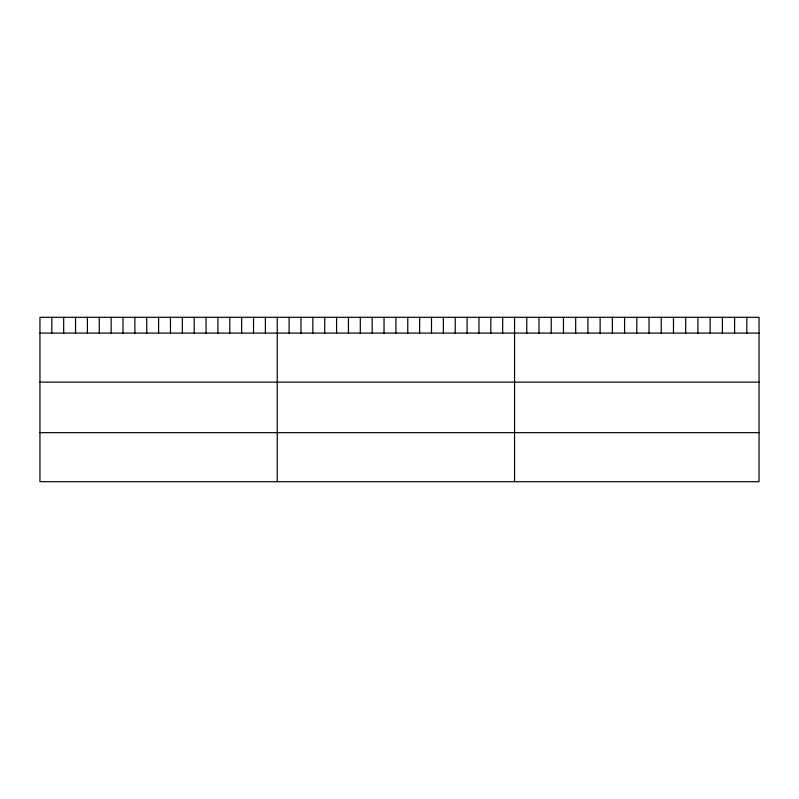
<?xml version="1.0" encoding="UTF-8"?>
<svg xmlns="http://www.w3.org/2000/svg" width="799" height="799" viewBox="0 0 799 799"><rect width="100%" height="100%" fill="white"/><g stroke="black" fill="none" stroke-linecap="round" stroke-linejoin="round"><path stroke-width="1.2" d="M759.05 333.093L759.05 481.697L39.95 481.697L39.95 317.303L759.05 317.303L759.05 333.093L39.95 333.093M39.95 382.132L759.05 382.132M39.95 432.659L759.05 432.659M746.825 317.303L746.825 333.093M734.601 317.303L734.601 333.093M722.376 317.303L722.376 333.093M710.151 317.303L710.151 333.093M697.926 317.303L697.926 333.093M685.702 317.303L685.702 333.093M673.477 317.303L673.477 333.093M661.252 317.303L661.252 333.093M649.028 317.303L649.028 333.093M636.803 317.303L636.803 333.093M624.578 317.303L624.578 333.093M612.354 317.303L612.354 333.093M600.129 317.303L600.129 333.093M587.904 317.303L587.904 333.093M575.679 317.303L575.679 333.093M563.455 317.303L563.455 333.093M551.23 317.303L551.23 333.093M539.005 317.303L539.005 333.093M526.781 317.303L526.781 333.093M514.556 317.303L514.556 481.697M502.691 317.303L502.691 333.093M490.826 317.303L490.826 333.093M478.961 317.303L478.961 333.093M467.095 317.303L467.095 333.093M455.23 317.303L455.23 333.093M443.365 317.303L443.365 333.093M431.5 317.303L431.5 333.093M419.635 317.303L419.635 333.093M407.77 317.303L407.77 333.093M395.904 317.303L395.904 333.093M384.039 317.303L384.039 333.093M372.174 317.303L372.174 333.093M360.309 317.303L360.309 333.093M348.444 317.303L348.444 333.093M336.579 317.303L336.579 333.093M324.714 317.303L324.714 333.093M312.848 317.303L312.848 333.093M300.983 317.303L300.983 333.093M289.118 317.303L289.118 333.093M277.253 317.303L277.253 481.697M265.388 317.303L265.388 333.093M253.523 317.303L253.523 333.093M241.658 317.303L241.658 333.093M229.792 317.303L229.792 333.093M217.927 317.303L217.927 333.093M206.062 317.303L206.062 333.093M194.197 317.303L194.197 333.093M182.332 317.303L182.332 333.093M170.467 317.303L170.467 333.093M158.602 317.303L158.602 333.093M146.736 317.303L146.736 333.093M134.871 317.303L134.871 333.093M123.006 317.303L123.006 333.093M111.141 317.303L111.141 333.093M99.276 317.303L99.276 333.093M87.411 317.303L87.411 333.093M75.545 317.303L75.545 333.093M63.68 317.303L63.68 333.093M51.815 317.303L51.815 333.093"/></g></svg>
